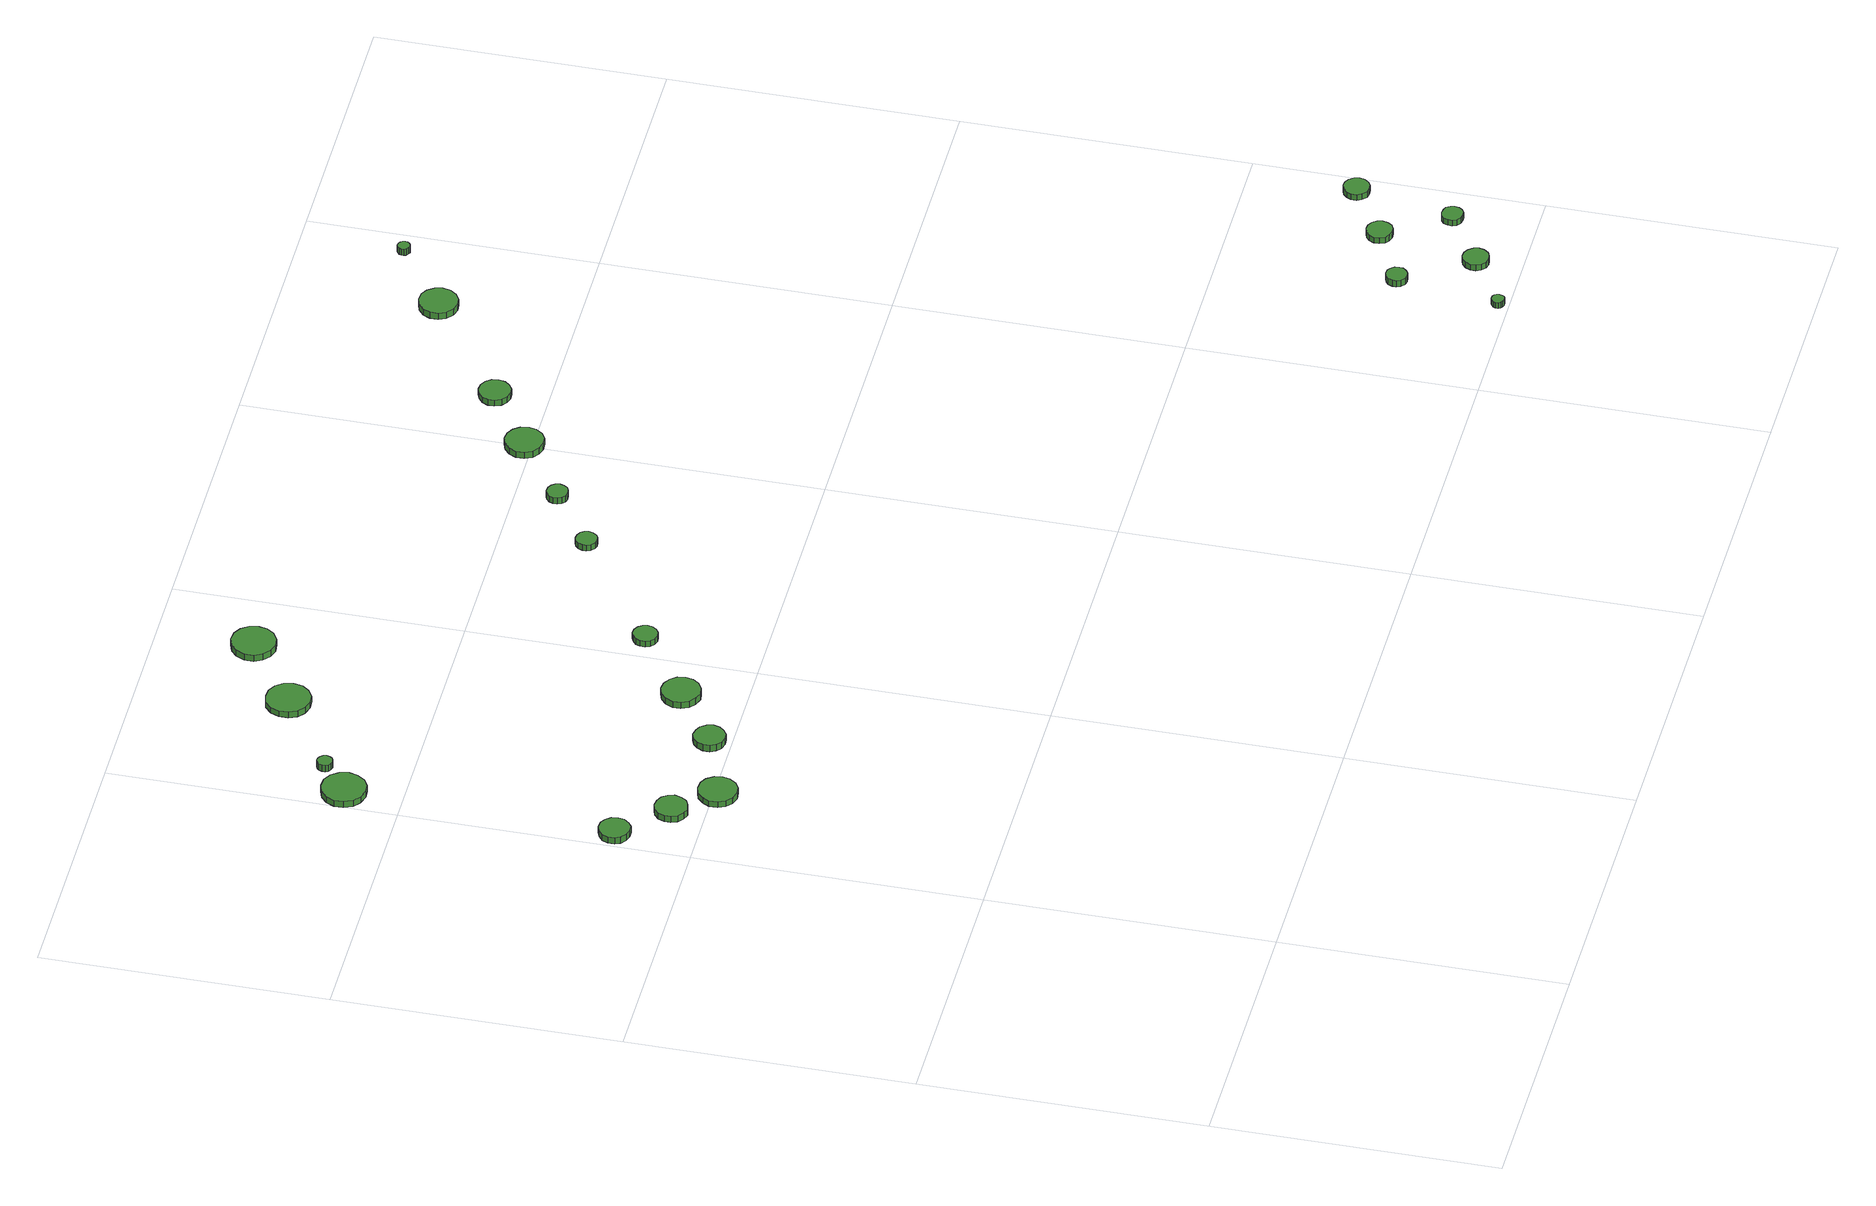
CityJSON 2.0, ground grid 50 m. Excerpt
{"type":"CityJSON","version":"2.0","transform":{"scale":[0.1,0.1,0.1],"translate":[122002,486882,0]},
"CityObjects":{
"tree1":{"type":"SolitaryVegetationObject","attributes":{"function":"something"},"geometry":[{"type":"MultiSurface","lod":"1","boundaries":[[[0,1,2,3,4,5,6,7,8,9,10,11,12,13,14]],[[15,16,17,18,19,20,21,22,23,24,25,26,27,28,29]],[[0,29,28,1]],[[1,28,27,2]],[[2,27,26,3]],[[3,26,25,4]],[[4,25,24,5]],[[5,24,23,6]],[[6,23,22,7]],[[7,22,21,8]],[[8,21,20,9]],[[9,20,19,10]],[[10,19,18,11]],[[11,18,17,12]],[[12,17,16,13]],[[13,16,15,14]],[[14,15,29,0]]]}]},
"tree2":{"type":"SolitaryVegetationObject","attributes":{"function":"something"},"geometry":[{"type":"MultiSurface","lod":"1","boundaries":[[[30,31,32,33,34,35,36,37,38,39,40,41,42,43,44]],[[45,46,47,48,49,50,51,52,53,54,55,56,57,58,59]],[[30,59,58,31]],[[31,58,57,32]],[[32,57,56,33]],[[33,56,55,34]],[[34,55,54,35]],[[35,54,53,36]],[[36,53,52,37]],[[37,52,51,38]],[[38,51,50,39]],[[39,50,49,40]],[[40,49,48,41]],[[41,48,47,42]],[[42,47,46,43]],[[43,46,45,44]],[[44,45,59,30]]]}]},
"tree3":{"type":"SolitaryVegetationObject","attributes":{"function":"something"},"geometry":[{"type":"MultiSurface","lod":"1","boundaries":[[[60,61,62,63,64,65,66,67,68,69,70,71,72,73,74]],[[75,76,77,78,79,80,81,82,83,84,85,86,87,88,89]],[[60,89,88,61]],[[61,88,87,62]],[[62,87,86,63]],[[63,86,85,64]],[[64,85,84,65]],[[65,84,83,66]],[[66,83,82,67]],[[67,82,81,68]],[[68,81,80,69]],[[69,80,79,70]],[[70,79,78,71]],[[71,78,77,72]],[[72,77,76,73]],[[73,76,75,74]],[[74,75,89,60]]]}]},
"tree4":{"type":"SolitaryVegetationObject","attributes":{"function":"something"},"geometry":[{"type":"MultiSurface","lod":"1","boundaries":[[[90,91,92,93,94,95,96,97,98,99,100,101,102,103,104]],[[105,106,107,108,109,110,111,112,113,114,115,116,117,118,119]],[[90,119,118,91]],[[91,118,117,92]],[[92,117,116,93]],[[93,116,115,94]],[[94,115,114,95]],[[95,114,113,96]],[[96,113,112,97]],[[97,112,111,98]],[[98,111,110,99]],[[99,110,109,100]],[[100,109,108,101]],[[101,108,107,102]],[[102,107,106,103]],[[103,106,105,104]],[[104,105,119,90]]]}]},
"tree5":{"type":"SolitaryVegetationObject","attributes":{"function":"something"},"geometry":[{"type":"MultiSurface","lod":"1","boundaries":[[[120,121,122,123,124,125,126,127,128,129,130,131,132,133,134]],[[135,136,137,138,139,140,141,142,143,144,145,146,147,148,149]],[[120,149,148,121]],[[121,148,147,122]],[[122,147,146,123]],[[123,146,145,124]],[[124,145,144,125]],[[125,144,143,126]],[[126,143,142,127]],[[127,142,141,128]],[[128,141,140,129]],[[129,140,139,130]],[[130,139,138,131]],[[131,138,137,132]],[[132,137,136,133]],[[133,136,135,134]],[[134,135,149,120]]]}]},
"tree6":{"type":"SolitaryVegetationObject","attributes":{"function":"something"},"geometry":[{"type":"MultiSurface","lod":"1","boundaries":[[[150,151,152,153,154,155,156,157,158,159,160,161,162,163,164]],[[165,166,167,168,169,170,171,172,173,174,175,176,177,178,179]],[[150,179,178,151]],[[151,178,177,152]],[[152,177,176,153]],[[153,176,175,154]],[[154,175,174,155]],[[155,174,173,156]],[[156,173,172,157]],[[157,172,171,158]],[[158,171,170,159]],[[159,170,169,160]],[[160,169,168,161]],[[161,168,167,162]],[[162,167,166,163]],[[163,166,165,164]],[[164,165,179,150]]]}]},
"tree7":{"type":"SolitaryVegetationObject","attributes":{"function":"something"},"geometry":[{"type":"MultiSurface","lod":"1","boundaries":[[[180,181,182,183,184,185,186,187,188,189,190,191,192,193,194]],[[195,196,197,198,199,200,201,202,203,204,205,206,207,208,209]],[[180,209,208,181]],[[181,208,207,182]],[[182,207,206,183]],[[183,206,205,184]],[[184,205,204,185]],[[185,204,203,186]],[[186,203,202,187]],[[187,202,201,188]],[[188,201,200,189]],[[189,200,199,190]],[[190,199,198,191]],[[191,198,197,192]],[[192,197,196,193]],[[193,196,195,194]],[[194,195,209,180]]]}]},
"tree8":{"type":"SolitaryVegetationObject","attributes":{"function":"something"},"geometry":[{"type":"MultiSurface","lod":"1","boundaries":[[[210,211,212,213,214,215,216,217,218,219,220,221,222,223,224]],[[225,226,227,228,229,230,231,232,233,234,235,236,237,238,239]],[[210,239,238,211]],[[211,238,237,212]],[[212,237,236,213]],[[213,236,235,214]],[[214,235,234,215]],[[215,234,233,216]],[[216,233,232,217]],[[217,232,231,218]],[[218,231,230,219]],[[219,230,229,220]],[[220,229,228,221]],[[221,228,227,222]],[[222,227,226,223]],[[223,226,225,224]],[[224,225,239,210]]]}]},
"tree9":{"type":"SolitaryVegetationObject","attributes":{"function":"something"},"geometry":[{"type":"MultiSurface","lod":"1","boundaries":[[[240,241,242,243,244,245,246,247,248,249,250,251,252,253,254]],[[255,256,257,258,259,260,261,262,263,264,265,266,267,268,269]],[[240,269,268,241]],[[241,268,267,242]],[[242,267,266,243]],[[243,266,265,244]],[[244,265,264,245]],[[245,264,263,246]],[[246,263,262,247]],[[247,262,261,248]],[[248,261,260,249]],[[249,260,259,250]],[[250,259,258,251]],[[251,258,257,252]],[[252,257,256,253]],[[253,256,255,254]],[[254,255,269,240]]]}]},
"tree10":{"type":"SolitaryVegetationObject","attributes":{"function":"something"},"geometry":[{"type":"MultiSurface","lod":"1","boundaries":[[[270,271,272,273,274,275,276,277,278,279,280,281,282,283,284]],[[285,286,287,288,289,290,291,292,293,294,295,296,297,298,299]],[[270,299,298,271]],[[271,298,297,272]],[[272,297,296,273]],[[273,296,295,274]],[[274,295,294,275]],[[275,294,293,276]],[[276,293,292,277]],[[277,292,291,278]],[[278,291,290,279]],[[279,290,289,280]],[[280,289,288,281]],[[281,288,287,282]],[[282,287,286,283]],[[283,286,285,284]],[[284,285,299,270]]]}]},
"tree11":{"type":"SolitaryVegetationObject","attributes":{"function":"something"},"geometry":[{"type":"MultiSurface","lod":"1","boundaries":[[[300,301,302,303,304,305,306,307,308,309,310,311,312,313,314]],[[315,316,317,318,319,320,321,322,323,324,325,326,327,328,329]],[[300,329,328,301]],[[301,328,327,302]],[[302,327,326,303]],[[303,326,325,304]],[[304,325,324,305]],[[305,324,323,306]],[[306,323,322,307]],[[307,322,321,308]],[[308,321,320,309]],[[309,320,319,310]],[[310,319,318,311]],[[311,318,317,312]],[[312,317,316,313]],[[313,316,315,314]],[[314,315,329,300]]]}]},
"tree12":{"type":"SolitaryVegetationObject","attributes":{"function":"something"},"geometry":[{"type":"MultiSurface","lod":"1","boundaries":[[[330,331,332,333,334,335,336,337,338,339,340,341,342,343,344]],[[345,346,347,348,349,350,351,352,353,354,355,356,357,358,359]],[[330,359,358,331]],[[331,358,357,332]],[[332,357,356,333]],[[333,356,355,334]],[[334,355,354,335]],[[335,354,353,336]],[[336,353,352,337]],[[337,352,351,338]],[[338,351,350,339]],[[339,350,349,340]],[[340,349,348,341]],[[341,348,347,342]],[[342,347,346,343]],[[343,346,345,344]],[[344,345,359,330]]]}]},
"tree13":{"type":"SolitaryVegetationObject","attributes":{"function":"something"},"geometry":[{"type":"MultiSurface","lod":"1","boundaries":[[[360,361,362,363,364,365,366,367,368,369,370,371,372,373,374]],[[375,376,377,378,379,380,381,382,383,384,385,386,387,388,389]],[[360,389,388,361]],[[361,388,387,362]],[[362,387,386,363]],[[363,386,385,364]],[[364,385,384,365]],[[365,384,383,366]],[[366,383,382,367]],[[367,382,381,368]],[[368,381,380,369]],[[369,380,379,370]],[[370,379,378,371]],[[371,378,377,372]],[[372,377,376,373]],[[373,376,375,374]],[[374,375,389,360]]]}]},
"tree14":{"type":"SolitaryVegetationObject","attributes":{"function":"something"},"geometry":[{"type":"MultiSurface","lod":"1","boundaries":[[[390,391,392,393,394,395,396,397,398,399,400,401,402,403,404]],[[405,406,407,408,409,410,411,412,413,414,415,416,417,418,419]],[[390,419,418,391]],[[391,418,417,392]],[[392,417,416,393]],[[393,416,415,394]],[[394,415,414,395]],[[395,414,413,396]],[[396,413,412,397]],[[397,412,411,398]],[[398,411,410,399]],[[399,410,409,400]],[[400,409,408,401]],[[401,408,407,402]],[[402,407,406,403]],[[403,406,405,404]],[[404,405,419,390]]]}]},
"tree15":{"type":"SolitaryVegetationObject","attributes":{"function":"something"},"geometry":[{"type":"MultiSurface","lod":"1","boundaries":[[[420,421,422,423,424,425,426,427,428,429,430,431,432,433,434]],[[435,436,437,438,439,440,441,442,443,444,445,446,447,448,449]],[[420,449,448,421]],[[421,448,447,422]],[[422,447,446,423]],[[423,446,445,424]],[[424,445,444,425]],[[425,444,443,426]],[[426,443,442,427]],[[427,442,441,428]],[[428,441,440,429]],[[429,440,439,430]],[[430,439,438,431]],[[431,438,437,432]],[[432,437,436,433]],[[433,436,435,434]],[[434,435,449,420]]]}]},
"tree16":{"type":"SolitaryVegetationObject","attributes":{"function":"something"},"geometry":[{"type":"MultiSurface","lod":"1","boundaries":[[[450,451,452,453,454,455,456,457,458,459,460,461,462,463,464]],[[465,466,467,468,469,470,471,472,473,474,475,476,477,478,479]],[[450,479,478,451]],[[451,478,477,452]],[[452,477,476,453]],[[453,476,475,454]],[[454,475,474,455]],[[455,474,473,456]],[[456,473,472,457]],[[457,472,471,458]],[[458,471,470,459]],[[459,470,469,460]],[[460,469,468,461]],[[461,468,467,462]],[[462,467,466,463]],[[463,466,465,464]],[[464,465,479,450]]]}]},
"tree17":{"type":"SolitaryVegetationObject","attributes":{"function":"something"},"geometry":[{"type":"MultiSurface","lod":"1","boundaries":[[[480,481,482,483,484,485,486,487,488,489,490,491,492,493,494]],[[495,496,497,498,499,500,501,502,503,504,505,506,507,508,509]],[[480,509,508,481]],[[481,508,507,482]],[[482,507,506,483]],[[483,506,505,484]],[[484,505,504,485]],[[485,504,503,486]],[[486,503,502,487]],[[487,502,501,488]],[[488,501,500,489]],[[489,500,499,490]],[[490,499,498,491]],[[491,498,497,492]],[[492,497,496,493]],[[493,496,495,494]],[[494,495,509,480]]]}]},
"tree18":{"type":"SolitaryVegetationObject","attributes":{"function":"something"},"geometry":[{"type":"MultiSurface","lod":"1","boundaries":[[[510,511,512,513,514,515,516,517,518,519,520,521,522,523,524]],[[525,526,527,528,529,530,531,532,533,534,535,536,537,538,539]],[[510,539,538,511]],[[511,538,537,512]],[[512,537,536,513]],[[513,536,535,514]],[[514,535,534,515]],[[515,534,533,516]],[[516,533,532,517]],[[517,532,531,518]],[[518,531,530,519]],[[519,530,529,520]],[[520,529,528,521]],[[521,528,527,522]],[[522,527,526,523]],[[523,526,525,524]],[[524,525,539,510]]]}]},
"tree19":{"type":"SolitaryVegetationObject","attributes":{"function":"something"},"geometry":[{"type":"MultiSurface","lod":"1","boundaries":[[[540,541,542,543,544,545,546,547,548,549,550,551,552,553,554]],[[555,556,557,558,559,560,561,562,563,564,565,566,567,568,569]],[[540,569,568,541]],[[541,568,567,542]],[[542,567,566,543]],[[543,566,565,544]],[[544,565,564,545]],[[545,564,563,546]],[[546,563,562,547]],[[547,562,561,548]],[[548,561,560,549]],[[549,560,559,550]],[[550,559,558,551]],[[551,558,557,552]],[[552,557,556,553]],[[553,556,555,554]],[[554,555,569,540]]]}]},
"tree20":{"type":"SolitaryVegetationObject","attributes":{"function":"something"},"geometry":[{"type":"MultiSurface","lod":"1","boundaries":[[[570,571,572,573,574,575,576,577,578,579,580,581,582,583,584]],[[585,586,587,588,589,590,591,592,593,594,595,596,597,598,599]],[[570,599,598,571]],[[571,598,597,572]],[[572,597,596,573]],[[573,596,595,574]],[[574,595,594,575]],[[575,594,593,576]],[[576,593,592,577]],[[577,592,591,578]],[[578,591,590,579]],[[579,590,589,580]],[[580,589,588,581]],[[581,588,587,582]],[[582,587,586,583]],[[583,586,585,584]],[[584,585,599,570]]]}]},
"tree21":{"type":"SolitaryVegetationObject","attributes":{"function":"something"},"geometry":[{"type":"MultiSurface","lod":"1","boundaries":[[[600,601,602,603,604,605,606,607,608,609,610,611,612,613,614]],[[615,616,617,618,619,620,621,622,623,624,625,626,627,628,629]],[[600,629,628,601]],[[601,628,627,602]],[[602,627,626,603]],[[603,626,625,604]],[[604,625,624,605]],[[605,624,623,606]],[[606,623,622,607]],[[607,622,621,608]],[[608,621,620,609]],[[609,620,619,610]],[[610,619,618,611]],[[611,618,617,612]],[[612,617,616,613]],[[613,616,615,614]],[[614,615,629,600]]]}]},
"tree22":{"type":"SolitaryVegetationObject","attributes":{"function":"something"},"geometry":[{"type":"MultiSurface","lod":"1","boundaries":[[[630,631,632,633,634,635,636,637,638,639,640,641,642,643,644]],[[645,646,647,648,649,650,651,652,653,654,655,656,657,658,659]],[[630,659,658,631]],[[631,658,657,632]],[[632,657,656,633]],[[633,656,655,634]],[[634,655,654,635]],[[635,654,653,636]],[[636,653,652,637]],[[637,652,651,638]],[[638,651,650,639]],[[639,650,649,640]],[[640,649,648,641]],[[641,648,647,642]],[[642,647,646,643]],[[643,646,645,644]],[[644,645,659,630]]]}]}
},
"vertices":[
[58,1137,17],[56,1148,17],[49,1157,17],[40,1163,17],[28,1164,17],[18,1160,17],[9,1153,17],[5,1143,17],[5,1131,17],[9,1121,17],[18,1114,17],[28,1110,17],[40,1111,17],[49,1117,17],[56,1126,17],[56,1126,4],[49,1117,4],[40,1111,4],[28,1110,4],[18,1114,4],[9,1121,4],[5,1131,4],[5,1143,4],[9,1153,4],[18,1160,4],[28,1164,4],[40,1163,4],[49,1157,4],[56,1148,4],[58,1137,4],
[135,1058,19],[132,1069,19],[125,1079,19],[115,1084,19],[103,1086,19],[92,1082,19],[83,1074,19],[79,1063,19],[79,1052,19],[83,1041,19],[92,1033,19],[103,1029,19],[115,1031,19],[125,1036,19],[132,1046,19],[132,1046,6],[125,1036,6],[115,1031,6],[103,1029,6],[92,1033,6],[83,1041,6],[79,1052,6],[79,1063,6],[83,1074,6],[92,1082,6],[103,1086,6],[115,1084,6],[125,1079,6],[132,1069,6],[135,1058,6],
[199,991,20],[196,1005,20],[188,1017,20],[176,1024,20],[162,1025,20],[148,1021,20],[138,1011,20],[132,999,20],[132,984,20],[138,972,20],[148,962,20],[162,958,20],[176,959,20],[188,966,20],[196,978,20],[196,978,8],[188,966,8],[176,959,8],[162,958,8],[148,962,8],[138,972,8],[132,984,8],[132,999,8],[138,1011,8],[148,1021,8],[162,1025,8],[176,1024,8],[188,1017,8],[196,1005,8],[199,991,8],
[78,1601,14],[74,1617,14],[65,1630,14],[51,1638,14],[35,1639,14],[20,1634,14],[8,1624,14],[1,1609,14],[1,1593,14],[8,1578,14],[20,1568,14],[35,1563,14],[51,1564,14],[65,1572,14],[74,1585,14],[74,1585,1],[65,1572,1],[51,1564,1],[35,1563,1],[20,1568,1],[8,1578,1],[1,1593,1],[1,1609,1],[8,1624,1],[20,1634,1],[35,1639,1],[51,1638,1],[65,1630,1],[74,1617,1],[78,1601,1],
[114,1647,14],[112,1653,14],[109,1657,14],[104,1660,14],[99,1661,14],[93,1659,14],[89,1655,14],[87,1650,14],[87,1644,14],[89,1639,14],[93,1636,14],[99,1634,14],[104,1635,14],[109,1637,14],[112,1642,14],[112,1642,1],[109,1637,1],[104,1635,1],[99,1634,1],[93,1636,1],[89,1639,1],[87,1644,1],[87,1650,1],[89,1655,1],[93,1659,1],[99,1661,1],[104,1660,1],[109,1657,1],[112,1653,1],[114,1647,1],
[327,1036,22],[324,1047,22],[317,1057,22],[307,1062,22],[296,1064,22],[285,1060,22],[277,1052,22],[272,1042,22],[272,1030,22],[277,1020,22],[285,1012,22],[296,1009,22],[307,1010,22],[317,1016,22],[324,1025,22],[324,1025,9],[317,1016,9],[307,1010,9],[296,1009,9],[285,1012,9],[277,1020,9],[272,1030,9],[272,1042,9],[277,1052,9],[285,1060,9],[296,1064,9],[307,1062,9],[317,1057,9],[324,1047,9],[327,1036,9],
[442,1110,20],[439,1124,20],[431,1135,20],[419,1142,20],[405,1144,20],[392,1139,20],[381,1130,20],[375,1117,20],[375,1103,20],[381,1090,20],[392,1081,20],[405,1076,20],[419,1078,20],[431,1085,20],[439,1096,20],[439,1096,7],[431,1085,7],[419,1078,7],[405,1076,7],[392,1081,7],[381,1090,7],[375,1103,7],[375,1117,7],[381,1130,7],[392,1139,7],[405,1144,7],[419,1142,7],[431,1135,7],[439,1124,7],[442,1110,7],
[285,1743,16],[282,1759,16],[272,1772,16],[258,1780,16],[242,1781,16],[227,1777,16],[215,1766,16],[209,1751,16],[209,1735,16],[215,1720,16],[227,1710,16],[242,1705,16],[258,1706,16],[272,1714,16],[282,1727,16],[282,1727,4],[272,1714,4],[258,1706,4],[242,1705,4],[227,1710,4],[215,1720,4],[209,1735,4],[209,1751,4],[215,1766,4],[227,1777,4],[242,1781,4],[258,1780,4],[272,1772,4],[282,1759,4],[285,1743,4],
[562,1202,20],[560,1210,20],[555,1217,20],[547,1222,20],[538,1223,20],[530,1220,20],[523,1214,20],[520,1206,20],[520,1197,20],[523,1189,20],[530,1183,20],[538,1180,20],[547,1181,20],[555,1186,20],[560,1193,20],[560,1193,8],[555,1186,8],[547,1181,8],[538,1180,8],[530,1183,8],[523,1189,8],[520,1197,8],[520,1206,8],[523,1214,8],[530,1220,8],[538,1223,8],[547,1222,8],[555,1217,8],[560,1210,8],[562,1202,8],
[420,1833,15],[417,1849,15],[408,1862,15],[394,1870,15],[378,1872,15],[363,1867,15],[351,1856,15],[344,1841,15],[344,1825,15],[351,1811,15],[363,1800,15],[378,1795,15],[394,1797,15],[408,1805,15],[417,1818,15],[417,1818,2],[408,1805,2],[394,1797,2],[378,1795,2],[363,1800,2],[351,1811,2],[344,1825,2],[344,1841,2],[351,1856,2],[363,1867,2],[378,1872,2],[394,1870,2],[408,1862,2],[417,1849,2],[420,1833,2],
[785,1354,18],[783,1361,18],[779,1367,18],[772,1371,18],[764,1372,18],[757,1370,18],[751,1364,18],[748,1357,18],[748,1350,18],[751,1343,18],[757,1337,18],[764,1335,18],[772,1336,18],[779,1340,18],[783,1346,18],[783,1346,6],[779,1340,6],[772,1336,6],[764,1335,6],[757,1337,6],[751,1343,6],[748,1350,6],[748,1357,6],[751,1364,6],[757,1370,6],[764,1372,6],[772,1371,6],[779,1367,6],[783,1361,6],[785,1354,6],
[895,1428,19],[893,1436,19],[889,1442,19],[882,1446,19],[874,1447,19],[867,1445,19],[861,1439,19],[858,1432,19],[858,1425,19],[861,1418,19],[867,1412,19],[874,1410,19],[882,1411,19],[889,1415,19],[893,1421,19],[893,1421,6],[889,1415,6],[882,1411,6],[874,1410,6],[867,1412,6],[861,1418,6],[858,1425,6],[858,1432,6],[861,1439,6],[867,1445,6],[874,1447,6],[882,1446,6],[889,1442,6],[893,1436,6],[895,1428,6],
[1029,1512,20],[1026,1526,20],[1018,1537,20],[1006,1544,20],[992,1546,20],[979,1541,20],[968,1532,20],[962,1519,20],[962,1505,20],[968,1492,20],[979,1483,20],[992,1479,20],[1006,1480,20],[1018,1487,20],[1026,1499,20],[1026,1499,7],[1018,1487,7],[1006,1480,7],[992,1479,7],[979,1483,7],[968,1492,7],[962,1505,7],[962,1519,7],[968,1532,7],[979,1541,7],[992,1546,7],[1006,1544,7],[1018,1537,7],[1026,1526,7],[1029,1512,7],
[1140,1589,20],[1138,1601,20],[1131,1610,20],[1121,1616,20],[1110,1617,20],[1099,1613,20],[1090,1606,20],[1085,1595,20],[1085,1584,20],[1090,1573,20],[1099,1565,20],[1110,1562,20],[1121,1563,20],[1131,1569,20],[1138,1578,20],[1138,1578,8],[1131,1569,8],[1121,1563,8],[1110,1562,8],[1099,1565,8],[1090,1573,8],[1085,1584,8],[1085,1595,8],[1090,1606,8],[1099,1613,8],[1110,1617,8],[1121,1616,8],[1131,1610,8],[1138,1601,8],[1140,1589,8],
[1734,18,19],[1733,22,19],[1731,26,19],[1727,28,19],[1722,29,19],[1718,27,19],[1714,24,19],[1712,20,19],[1712,15,19],[1714,11,19],[1718,8,19],[1722,7,19],[1727,7,19],[1731,9,19],[1733,13,19],[1733,13,7],[1731,9,7],[1727,7,7],[1722,7,7],[1718,8,7],[1714,11,7],[1712,15,7],[1712,20,7],[1714,24,7],[1718,27,7],[1722,29,7],[1727,28,7],[1731,26,7],[1733,22,7],[1734,18,7],
[1767,196,19],[1766,204,19],[1761,210,19],[1755,214,19],[1747,215,19],[1740,212,19],[1734,207,19],[1731,200,19],[1731,193,19],[1734,186,19],[1740,180,19],[1747,178,19],[1755,179,19],[1761,183,19],[1766,189,19],[1766,189,6],[1761,183,6],[1755,179,6],[1747,178,6],[1740,180,6],[1734,186,6],[1731,193,6],[1731,200,6],[1734,207,6],[1740,212,6],[1747,215,6],[1755,214,6],[1761,210,6],[1766,204,6],[1767,196,6],
[1356,1734,20],[1353,1747,20],[1345,1759,20],[1333,1766,20],[1319,1767,20],[1306,1763,20],[1295,1754,20],[1289,1741,20],[1289,1727,20],[1295,1714,20],[1306,1704,20],[1319,1700,20],[1333,1702,20],[1345,1709,20],[1353,1720,20],[1353,1720,7],[1345,1709,7],[1333,1702,7],[1319,1700,7],[1306,1704,7],[1295,1714,7],[1289,1727,7],[1289,1741,7],[1295,1754,7],[1306,1763,7],[1319,1767,7],[1333,1766,7],[1345,1759,7],[1353,1747,7],[1356,1734,7],
[1846,78,19],[1844,87,19],[1838,95,19],[1830,100,19],[1821,101,19],[1812,98,19],[1805,91,19],[1801,83,19],[1801,73,19],[1805,65,19],[1812,58,19],[1821,56,19],[1830,57,19],[1838,61,19],[1844,69,19],[1844,69,7],[1838,61,7],[1830,57,7],[1821,56,7],[1812,58,7],[1805,65,7],[1801,73,7],[1801,83,7],[1805,91,7],[1812,98,7],[1821,101,7],[1830,100,7],[1838,95,7],[1844,87,7],[1846,78,7],
[1880,250,19],[1878,259,19],[1873,267,19],[1864,272,19],[1855,273,19],[1846,270,19],[1839,264,19],[1835,255,19],[1835,246,19],[1839,237,19],[1846,231,19],[1855,228,19],[1864,229,19],[1873,233,19],[1878,241,19],[1878,241,7],[1873,233,7],[1864,229,7],[1855,228,7],[1846,231,7],[1839,237,7],[1835,246,7],[1835,255,7],[1839,264,7],[1846,270,7],[1855,273,7],[1864,272,7],[1873,267,7],[1878,259,7],[1880,250,7],
[1945,142,19],[1943,149,19],[1939,156,19],[1932,159,19],[1924,160,19],[1917,158,19],[1911,153,19],[1908,146,19],[1908,138,19],[1911,131,19],[1917,126,19],[1924,124,19],[1932,124,19],[1939,128,19],[1943,134,19],[1943,134,7],[1939,128,7],[1932,124,7],[1924,124,7],[1917,126,7],[1911,131,7],[1908,138,7],[1908,146,7],[1911,153,7],[1917,158,7],[1924,160,7],[1932,159,7],[1939,156,7],[1943,149,7],[1945,142,7],
[1464,1823,19],[1463,1827,19],[1460,1831,19],[1457,1833,19],[1452,1834,19],[1448,1832,19],[1444,1829,19],[1443,1825,19],[1443,1821,19],[1444,1817,19],[1448,1814,19],[1452,1812,19],[1457,1813,19],[1460,1815,19],[1463,1819,19],[1463,1819,6],[1460,1815,6],[1457,1813,6],[1452,1812,6],[1448,1814,6],[1444,1817,6],[1443,1821,6],[1443,1825,6],[1444,1829,6],[1448,1832,6],[1452,1834,6],[1457,1833,6],[1460,1831,6],[1463,1827,6],[1464,1823,6],
[1983,313,19],[1981,322,19],[1975,330,19],[1967,335,19],[1958,336,19],[1949,333,19],[1942,326,19],[1938,318,19],[1938,308,19],[1942,300,19],[1949,293,19],[1958,291,19],[1967,292,19],[1975,296,19],[1981,304,19],[1981,304,7],[1975,296,7],[1967,292,7],[1958,291,7],[1949,293,7],[1942,300,7],[1938,308,7],[1938,318,7],[1942,326,7],[1949,333,7],[1958,336,7],[1967,335,7],[1975,330,7],[1981,322,7],[1983,313,7]
]}
